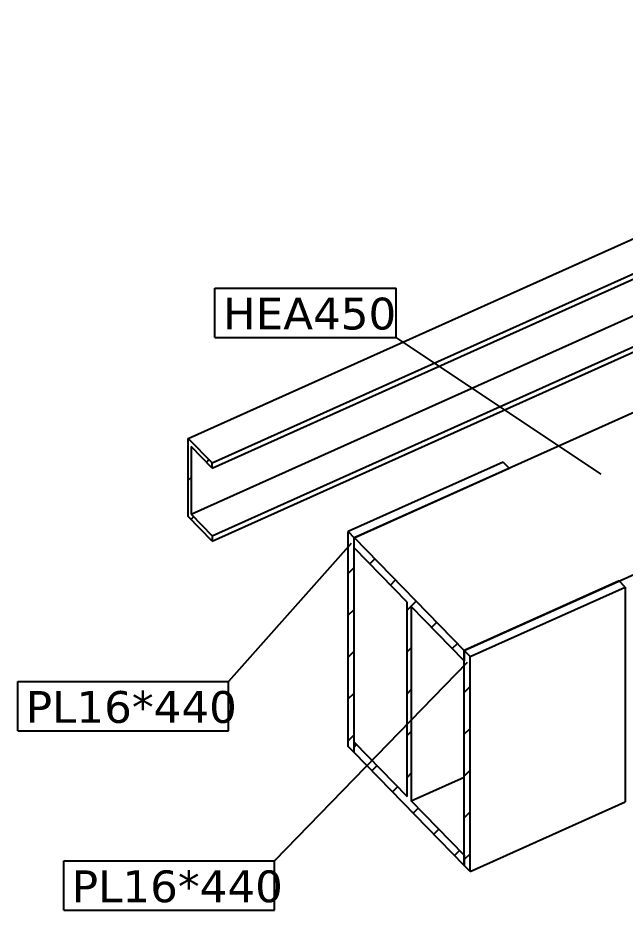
# Model space of a CAD drawing. Header units: millimetres. Extents: x 15962 to 71432, y 9666 to 72266.
# Drawn here: x 44515 to 45428, y 33556 to 34897 of the extents above; entities that cross this region are included whole.
import ezdxf

# ---------------------------------------------------------------- set-up
doc = ezdxf.new("R2010")
doc.units = ezdxf.units.MM
doc.header["$LTSCALE"] = 2
doc.styles.add('Arial Narrow', font='verdana.ttf', dxfattribs={"height": 0.2})

msp = doc.modelspace()

# ---------------------------------------------------------------- hatches: boundary and pattern name
at = {"linetype": 'Continuous'}
h = msp.add_hatch(dxfattribs=at)
h.set_pattern_fill('', scale=14, style=0, pattern_type=0)
h.set_pattern_definition([(45, (44771.06, 34264.897), (-31.431, 31.431), [])])
h.paths.add_polyline_path([(44806.9341, 34228.104), (44771.0582, 34264.8967), (44771.0582, 34147.4051), (44806.9341, 34110.6124), (44806.9341, 34118.3228), (44775.1977, 34150.8702), (44775.1977, 34252.941), (44806.9341, 34220.3936)])
h = msp.add_hatch(dxfattribs=at)
h.set_pattern_fill('', scale=14, style=0, pattern_type=0)
h.set_pattern_definition([(45, (45011.58, 34124.707), (-31.431, 31.431), [])])
h.paths.add_polyline_path([(45020.4091, 34115.6501), (45011.5781, 34124.7068), (45011.5781, 33801.6049), (45020.4091, 33792.5482)])
h = msp.add_hatch(dxfattribs=at)
h.set_pattern_fill('', scale=14, style=0, pattern_type=0)
h.set_pattern_definition([(45, (45020.36, 34115.7), (-31.431, 31.431), [])])
h.paths.add_polyline_path([(45185.9396, 33945.8894), (45020.3585, 34115.7021), (45020.3585, 34100.2813), (45099.9754, 34018.6297), (45099.9754, 33726.3693), (45020.3585, 33808.0209), (45020.3585, 33792.6002), (45185.9396, 33622.7875), (45185.9396, 33638.2082), (45106.3226, 33719.8598), (45106.3226, 34012.1202), (45185.9396, 33930.4686)])
h = msp.add_hatch(dxfattribs=at)
h.set_pattern_fill('', scale=14, style=0, pattern_type=0)
h.set_pattern_definition([(45, (45185.94, 33945.89), (-31.431, 31.431), [])])
h.paths.add_polyline_path([(45194.7706, 33936.8327), (45185.9396, 33945.8894), (45185.9396, 33622.7875), (45194.7706, 33613.7308)])

# ---------------------------------------------------------------- linework, layer by layer
at = {"color": 2, "linetype": 'Continuous'}
for p, q in [((44771.0582, 34264.8967), (46178.4464, 34897.2199)), ((44806.9341, 34228.104), (46178.4464, 34844.3085)), ((44806.9341, 34220.3936), (46178.4464, 34836.5981)), ((44775.1977, 34150.8702), (46092.2778, 34742.6189)), ((44806.9341, 34118.3228), (46121.3965, 34708.8954)), ((44806.9341, 34110.6124), (46106.7203, 34694.5912)), ((45020.3585, 34115.7021), (45553.7822, 34355.3632)), ((44771.0582, 34147.4051), (44771.0582, 34264.8967)), ((44771.0582, 34264.8967), (44806.9341, 34228.104)), ((44775.1977, 34252.941), (44775.1977, 34150.8702)), ((44806.9341, 34220.3936), (44775.1977, 34252.941)), ((44806.9341, 34220.3936), (44806.9341, 34228.104)), ((45244.4908, 34229.3517), (45011.5781, 34124.7068)), ((45253.3218, 34220.2951), (45244.4908, 34229.3517)), ((45020.4091, 34115.6501), (45253.3218, 34220.2951)), ((45185.9396, 33945.8894), (45795.0447, 34219.5532)), ((44806.9341, 34110.6124), (44771.0582, 34147.4051)), ((44775.1977, 34150.8702), (44806.9341, 34118.3228)), ((44806.9341, 34118.3228), (44806.9341, 34110.6124)), ((45011.5781, 33801.6049), (45011.5781, 34124.7068)), ((45011.5781, 34124.7068), (45020.4091, 34115.6501)), ((45020.3585, 34100.2813), (45020.3585, 34115.7021)), ((45020.3585, 34115.7021), (45185.9396, 33945.8894)), ((45020.4091, 33792.5482), (45020.4091, 34115.6501)), ((45099.9754, 34018.6297), (45020.3585, 34100.2813)), ((45418.8522, 34050.5343), (45185.9396, 33945.8894)), ((45427.6832, 34041.4776), (45418.8522, 34050.5343)), ((45194.7706, 33936.8327), (45427.6832, 34041.4776)), ((45427.6832, 34041.4776), (45427.6832, 33718.3757)), ((45099.9754, 33726.3693), (45099.9754, 34018.6297)), ((45185.9396, 33930.4686), (45106.3226, 34012.1202)), ((45106.3226, 34012.1202), (45106.3226, 33719.8598)), ((45185.9396, 33945.8894), (45185.9396, 33930.4686)), ((45185.9396, 33622.7875), (45185.9396, 33945.8894)), ((45185.9396, 33945.8894), (45194.7706, 33936.8327)), ((45194.7706, 33613.7308), (45194.7706, 33936.8327)), ((45020.3585, 33792.6002), (45020.3585, 33808.0209)), ((45020.3585, 33808.0209), (45099.9754, 33726.3693)), ((45020.4091, 33792.5482), (45011.5781, 33801.6049)), ((45185.9396, 33622.7875), (45020.3585, 33792.6002)), ((45106.3226, 33719.8598), (45185.9396, 33755.6308)), ((45185.9396, 33638.2082), (45106.3226, 33719.8598)), ((45194.7706, 33613.7308), (45427.6832, 33718.3757)), ((45185.9396, 33638.2082), (45185.9396, 33622.7875)), ((45194.7706, 33613.7308), (45185.9396, 33622.7875))]:
    msp.add_line(p, q, dxfattribs=at)
at = {"color": 7, "linetype": 'Continuous'}
for p, q in [((44811.1527, 34490.737), (45083.3461, 34490.737)), ((44811.1527, 34416.737), (44811.1527, 34490.737)), ((45083.3461, 34416.737), (45083.3461, 34490.737)), ((44811.1527, 34416.737), (45083.3461, 34416.737)), ((45391.8074, 34210.9446), (45083.3461, 34416.737)), ((45015.9723, 34106.9566), (44831.6581, 33899.3203)), ((45190.359, 33928.1522), (44900.8053, 33629.6569)), ((44514.9335, 33899.3203), (44831.6581, 33899.3203)), ((44514.9335, 33825.3203), (44514.9335, 33899.3203)), ((44831.6581, 33825.3203), (44831.6581, 33899.3203)), ((44514.9335, 33825.3203), (44831.6581, 33825.3203)), ((44584.0807, 33629.6569), (44900.8053, 33629.6569)), ((44584.0807, 33555.6569), (44584.0807, 33629.6569)), ((44900.8053, 33555.6569), (44900.8053, 33629.6569)), ((44584.0807, 33555.6569), (44900.8053, 33555.6569))]:
    msp.add_line(p, q, dxfattribs=at)

# ---------------------------------------------------------------- wipeouts: each hides what was drawn before it
at = {"color": 0}
for points in [[(44819.6581, 33837.3203), (44819.6581, 33887.3203), (44526.9335, 33887.3203), (44526.9335, 33837.3203)], [(44888.8053, 33567.6569), (44888.8053, 33617.6569), (44596.0807, 33617.6569), (44596.0807, 33567.6569)]]:
    msp.add_wipeout(points, dxfattribs=at)

# ---------------------------------------------------------------- next in the draw order: wipeouts: each hides what was drawn before it
for points in [[(45071.3461, 34428.737), (45071.3461, 34478.737), (44823.1527, 34478.737), (44823.1527, 34428.737)], [(44819.6581, 33837.3203), (44819.6581, 33887.3203), (44526.9335, 33887.3203), (44526.9335, 33837.3203)], [(44888.8053, 33567.6569), (44888.8053, 33617.6569), (44596.0807, 33617.6569), (44596.0807, 33567.6569)]]:
    msp.add_wipeout(points, dxfattribs=at)

# ---------------------------------------------------------------- next in the draw order: texts
at = {"color": 4, "style": 'Arial Narrow'}
for p in [(44526.9335, 33837.3203), (44596.0807, 33567.6569)]:
    msp.add_text('PL16*440', height=47.75391, dxfattribs=at).set_placement(p)

# ---------------------------------------------------------------- next in the draw order: wipeouts: each hides what was drawn before it
at = {"color": 0}
msp.add_wipeout([(45071.3461, 34428.737), (45071.3461, 34478.737), (44823.1527, 34478.737), (44823.1527, 34428.737)], dxfattribs=at)

# ---------------------------------------------------------------- next in the draw order: texts
at = {"color": 4, "style": 'Arial Narrow'}
msp.add_text('HEA450', height=47.75391, dxfattribs=at).set_placement((44823.1527, 34428.737))

doc.saveas('drawing.dxf')
